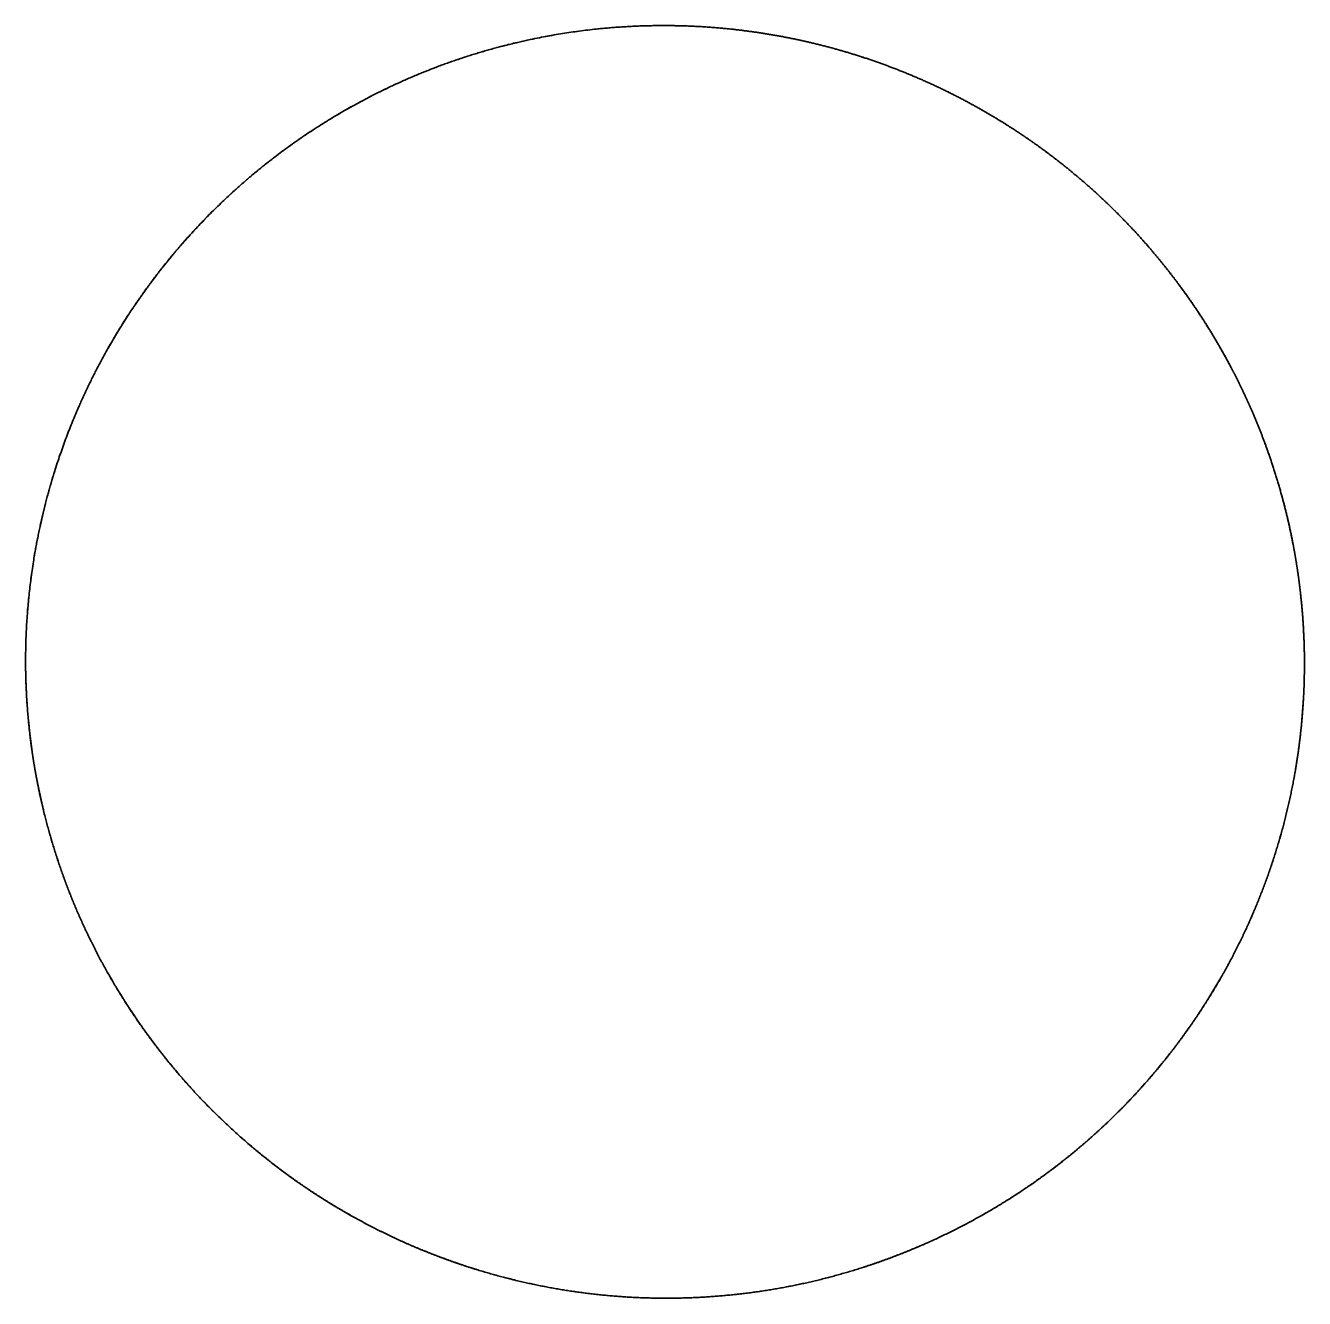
# Model space of a CAD drawing. Header units: millimetres. Extents: x 0 to 2650, y -1173 to 718.
# Drawn here: x 454.94 to 491.94, y -716.22 to -679.38 of the extents above; entities that cross this region are included whole.
import ezdxf

# ---------------------------------------------------------------- set-up
doc = ezdxf.new("R2010")
doc.units = ezdxf.units.MM
doc.layers.add('Blocks', color=7, linetype='Continuous')
doc.layers.add('Blocks$Inner', color=7, linetype='Continuous', lineweight=25, true_color=0x007f00)
doc.layers.add('Blocks$Outline', color=7, linetype='Continuous', lineweight=35, true_color=0xff3f3f)

# ---------------------------------------------------------------- blocks, each defined once
blk = doc.blocks.new('Balcony Lounge Bench Top')
at = {"layer": 'Blocks$Inner'}
blk.add_rational_spline([(393.801, -233.685), (393.274, -233.685), (392.745, -233.708), (392.215, -233.754), (391.913, -233.78), (391.61, -233.814), (391.309, -233.855), (391.009, -233.896), (390.71, -233.945), (390.414, -234), (389.821, -234.111), (389.236, -234.251), (388.659, -234.419), (388.083, -234.587), (387.514, -234.783), (386.953, -235.008), (386.673, -235.121), (386.395, -235.24), (386.119, -235.367), (385.843, -235.494), (385.568, -235.628), (385.299, -235.769), (384.223, -236.329), (383.215, -236.988), (382.275, -237.742), (381.805, -238.119), (381.351, -238.521), (380.916, -238.947), (380.698, -239.16), (380.485, -239.378), (380.278, -239.601), (380.072, -239.824), (379.872, -240.051), (379.678, -240.282), (378.901, -241.208), (378.22, -242.201), (377.635, -243.264), (377.342, -243.795), (377.073, -244.346), (376.834, -244.904), (376.595, -245.462), (376.384, -246.029), (376.202, -246.603), (375.837, -247.753), (375.584, -248.934), (375.447, -250.148)], [1.00000000083, 1.00000000083, 1.00000000083, 1.00000000083, 1.00000000083, 1.00000000083, 1.00000000083, 1.00000000083, 1.00000000083, 1.00000000083, 1.00000000083, 1.00000000083, 1.00000000083, 1.00000000083, 1.00000000083, 1.00000000083, 1.00000000083, 1.00000000083, 1.00000000083, 1.00000000083, 1.00000000083, 1.00000000083, 1.00000000083, 1.00000000083, 1.00000000083, 1.00000000083, 1.00000000083, 1.00000000083, 1.00000000083, 1.00000000083, 1.00000000083, 1.00000000083, 1.00000000083, 1.00000000083, 1.00000000083, 1.00000000083, 1.00000000082, 1.00000000082, 1.00000000082, 1.00000000082, 1.00000000082, 1.00000000082, 1.00000000082, 1.00000000055, 1.00000000027, 1], degree=3, knots=[317.813173, 317.813173, 317.813173, 317.813173, 320.135841, 320.135841, 320.135841, 321.470978, 321.470978, 321.470978, 322.799437, 322.799437, 322.799437, 325.441751, 325.441751, 325.441751, 328.084813, 328.084813, 328.084813, 329.414219, 329.414219, 329.414219, 330.74925, 330.74925, 330.74925, 336.045414, 336.045414, 336.045414, 338.700283, 338.700283, 338.700283, 340.034931, 340.034931, 340.034931, 341.361604, 341.361604, 341.361604, 346.65443, 346.65443, 346.65443, 349.320942, 349.320942, 349.320942, 351.968544, 351.968544, 351.968544, 357.274325, 357.274325, 357.274325, 357.274325], dxfattribs=at)
for points, knots in [([(412.045, -254.214), (412.113, -253.607), (412.151, -252.999), (412.159, -252.389), (412.167, -251.78), (412.145, -251.172), (412.093, -250.566), (411.99, -249.358), (411.772, -248.172), (411.437, -247.008), (411.269, -246.425), (411.07, -245.845), (410.846, -245.281), (410.623, -244.72), (410.373, -244.171), (410.096, -243.635), (409.819, -243.1), (409.518, -242.579), (409.191, -242.074), (408.862, -241.565), (408.508, -241.073), (408.13, -240.6), (407.377, -239.654), (406.539, -238.792), (405.617, -238.013), (405.157, -237.624), (404.68, -237.259), (404.184, -236.918), (403.935, -236.746), (403.68, -236.58), (403.423, -236.421), (403.166, -236.262), (402.906, -236.11), (402.641, -235.964), (401.588, -235.383), (400.489, -234.91), (399.343, -234.546), (399.056, -234.454), (398.768, -234.37), (398.477, -234.293), (398.184, -234.216), (397.889, -234.146), (397.593, -234.083), (397.005, -233.958), (396.411, -233.863), (395.813, -233.797), (395.145, -233.723), (394.474, -233.685), (393.801, -233.685)], [286.647507, 286.647507, 286.647507, 286.647507, 288.47785, 288.47785, 288.47785, 290.30436, 290.30436, 290.30436, 293.937791, 293.937791, 293.937791, 295.76793, 295.76793, 295.76793, 297.584038, 297.584038, 297.584038, 299.396074, 299.396074, 299.396074, 301.221463, 301.221463, 301.221463, 304.859702, 304.859702, 304.859702, 306.676503, 306.676503, 306.676503, 307.591906, 307.591906, 307.591906, 308.504571, 308.504571, 308.504571, 312.134137, 312.134137, 312.134137, 313.044523, 313.044523, 313.044523, 313.960097, 313.960097, 313.960097, 315.779703, 315.779703, 315.779703, 317.813173, 317.813173, 317.813173, 317.813173]), ([(375.331, -252.269), (375.333, -253.446), (375.447, -254.61), (375.782, -256.337), (375.921, -256.909), (376.251, -258.027), (376.441, -258.576), (376.871, -259.652), (377.112, -260.179), (377.643, -261.213), (377.934, -261.72), (378.883, -263.202), (379.599, -264.114), (380.793, -265.374), (381.211, -265.776), (382.089, -266.542), (382.551, -266.908), (383.97, -267.926), (384.97, -268.507), (386.547, -269.236), (387.087, -269.455), (388.191, -269.843), (388.75, -270.01), (390.439, -270.427), (391.582, -270.598), (393.065, -270.677), (393.389, -270.685), (393.713, -270.685)], [230.592352, 230.592352, 230.592352, 230.592352, 234.095612, 234.095612, 235.847242, 235.847242, 237.598872, 237.598872, 239.350502, 239.350502, 241.102132, 241.102132, 244.605392, 244.605392, 246.357022, 246.357022, 248.108652, 248.108652, 251.611912, 251.611912, 253.363542, 253.363542, 255.115172, 255.115172, 258.618432, 258.618432, 259.588709, 259.588709, 259.588709, 259.588709]), ([(402.06, -268.677), (402.11, -268.652), (402.148, -268.632), (402.186, -268.613), (403.258, -268.055), (404.267, -267.397), (405.212, -266.64), (405.685, -266.261), (406.139, -265.858), (406.573, -265.434), (407.004, -265.012), (407.414, -264.571), (407.802, -264.109), (408.191, -263.646), (408.557, -263.165), (408.899, -262.666), (409.243, -262.166), (409.565, -261.643), (409.857, -261.111), (410.442, -260.048), (410.918, -258.939), (411.286, -257.783), (411.47, -257.203), (411.626, -256.614), (411.753, -256.019), (411.88, -255.422), (411.977, -254.82), (412.045, -254.214)], [268.305462, 268.305462, 268.305462, 268.305462, 268.432908, 268.432908, 268.432908, 272.071728, 272.071728, 272.071728, 273.897478, 273.897478, 273.897478, 275.70985, 275.70985, 275.70985, 277.526255, 277.526255, 277.526255, 279.356667, 279.356667, 279.356667, 282.990514, 282.990514, 282.990514, 284.817124, 284.817124, 284.817124, 286.647507, 286.647507, 286.647507, 286.647507]), ([(393.713, -270.685), (393.94, -270.686), (394.167, -270.681), (394.394, -270.673), (394.695, -270.662), (394.995, -270.643), (395.295, -270.617), (396.494, -270.514), (397.671, -270.294), (398.827, -269.959), (399.118, -269.874), (399.406, -269.783), (399.692, -269.684), (399.978, -269.586), (400.263, -269.479), (400.544, -269.367), (401.056, -269.161), (401.557, -268.934), (402.06, -268.677)], [259.588709, 259.588709, 259.588709, 259.588709, 260.275342, 260.275342, 260.275342, 261.185804, 261.185804, 261.185804, 264.81565, 264.81565, 264.81565, 265.728376, 265.728376, 265.728376, 266.64391, 266.64391, 266.64391, 268.305462, 268.305462, 268.305462, 268.305462])]:
    blk.add_open_spline(points, degree=3, knots=knots, dxfattribs=at)
blk.add_open_spline([(375.447, -250.148), (375.367, -250.858), (375.329, -251.565), (375.331, -252.269)], degree=3, dxfattribs=at)
at = {"layer": 'Blocks$Outline'}
blk.add_rational_spline([(375.447, -250.148), (375.584, -248.934), (375.837, -247.753), (376.202, -246.603), (376.384, -246.029), (376.595, -245.462), (376.834, -244.904), (377.073, -244.346), (377.342, -243.795), (377.635, -243.264), (378.22, -242.201), (378.901, -241.208), (379.678, -240.282), (379.872, -240.051), (380.072, -239.824), (380.278, -239.601), (380.485, -239.378), (380.698, -239.16), (380.916, -238.947), (381.351, -238.521), (381.805, -238.119), (382.275, -237.742), (383.215, -236.988), (384.223, -236.329), (385.299, -235.769), (385.568, -235.628), (385.843, -235.494), (386.119, -235.367), (386.395, -235.24), (386.673, -235.121), (386.953, -235.008), (387.514, -234.783), (388.083, -234.587), (388.659, -234.419), (389.236, -234.251), (389.821, -234.111), (390.414, -234), (390.71, -233.945), (391.009, -233.896), (391.309, -233.855), (391.61, -233.814), (391.913, -233.78), (392.215, -233.754), (392.745, -233.708), (393.274, -233.685), (393.801, -233.685), (394.474, -233.685), (395.145, -233.723), (395.813, -233.797), (396.411, -233.863), (397.005, -233.958), (397.593, -234.083), (397.889, -234.146), (398.184, -234.216), (398.477, -234.293), (398.768, -234.37), (399.056, -234.454), (399.343, -234.546), (400.489, -234.91), (401.588, -235.383), (402.641, -235.964), (402.906, -236.11), (403.166, -236.262), (403.423, -236.421), (403.68, -236.58), (403.935, -236.746), (404.184, -236.918), (404.68, -237.259), (405.157, -237.624), (405.617, -238.013), (406.539, -238.792), (407.377, -239.654), (408.13, -240.6), (408.508, -241.073), (408.862, -241.565), (409.191, -242.074), (409.518, -242.579), (409.819, -243.1), (410.096, -243.635), (410.373, -244.171), (410.623, -244.72), (410.846, -245.281), (411.07, -245.845), (411.269, -246.425), (411.437, -247.008), (411.772, -248.172), (411.99, -249.358), (412.093, -250.566), (412.145, -251.172), (412.167, -251.78), (412.159, -252.389), (412.151, -252.999), (412.113, -253.607), (412.045, -254.214), (411.977, -254.82), (411.88, -255.422), (411.753, -256.019), (411.626, -256.614), (411.47, -257.203), (411.286, -257.783), (410.918, -258.939), (410.442, -260.048), (409.857, -261.111), (409.565, -261.643), (409.243, -262.166), (408.899, -262.666), (408.557, -263.165), (408.191, -263.646), (407.802, -264.109), (407.414, -264.571), (407.004, -265.012), (406.573, -265.434), (406.139, -265.858), (405.685, -266.261), (405.212, -266.64), (404.267, -267.397), (403.258, -268.055), (402.186, -268.613), (402.148, -268.632), (402.11, -268.652), (402.06, -268.677), (401.557, -268.934), (401.056, -269.161), (400.544, -269.367), (400.263, -269.479), (399.978, -269.586), (399.692, -269.684), (399.406, -269.783), (399.118, -269.874), (398.827, -269.959), (397.671, -270.294), (396.494, -270.514), (395.295, -270.617), (394.995, -270.643), (394.695, -270.662), (394.394, -270.673), (394.167, -270.681), (393.94, -270.686), (393.713, -270.685), (393.389, -270.685), (393.065, -270.677), (391.582, -270.598), (390.439, -270.427), (388.75, -270.01), (388.191, -269.843), (387.087, -269.455), (386.547, -269.236), (384.97, -268.507), (383.97, -267.926), (382.551, -266.908), (382.089, -266.542), (381.211, -265.776), (380.793, -265.374), (379.599, -264.114), (378.883, -263.202), (377.934, -261.72), (377.643, -261.213), (377.112, -260.179), (376.871, -259.652), (376.441, -258.576), (376.251, -258.027), (375.921, -256.909), (375.782, -256.337), (375.447, -254.61), (375.333, -253.446), (375.331, -252.269), (375.329, -251.565), (375.367, -250.858), (375.447, -250.148)], [0.999999999168, 0.999999999442, 0.999999999716, 0.99999999999, 0.99999999999, 0.999999999991, 0.999999999991, 0.999999999992, 0.999999999992, 0.999999999993, 0.999999999993, 0.999999999994, 0.999999999995, 0.999999999995, 0.999999999995, 0.999999999996, 0.999999999996, 0.999999999996, 0.999999999996, 0.999999999996, 0.999999999997, 0.999999999997, 0.999999999998, 0.999999999998, 0.999999999998, 0.999999999999, 0.999999999999, 0.999999999999, 0.999999999999, 0.999999999999, 0.999999999999, 0.999999999999, 0.999999999999, 0.999999999999, 1, 1, 1, 1, 1, 1, 1, 1, 1, 1, 1, 1, 1, 1, 1, 1, 1, 1, 1, 1, 1, 1, 1, 1, 1, 1, 1, 1, 1, 1, 1, 1, 1, 1, 1, 1, 1, 1, 1, 1, 1, 1, 1, 1, 1, 1, 1, 1, 1, 1, 1, 1, 1, 1, 1, 1, 1, 1, 1, 1, 1, 1, 1, 1, 1, 1, 1, 1, 1, 1, 1, 1, 1, 1, 1, 1, 1, 1, 1, 1, 1, 1, 1, 1, 1, 1, 1, 1, 1, 1, 1, 1, 1, 1, 1, 1, 1, 1, 1, 1, 1, 1, 1, 1, 1, 1, 1, 1, 1, 1, 1, 1, 1, 1, 1, 1, 1, 1, 1, 1, 1, 1, 1, 1, 1, 1, 1, 1, 1, 1, 1, 1, 1, 1, 1], degree=3, knots=[-357.274325, -357.274325, -357.274325, -357.274325, -351.968544, -351.968544, -351.968544, -349.320942, -349.320942, -349.320942, -346.65443, -346.65443, -346.65443, -341.361604, -341.361604, -341.361604, -340.034931, -340.034931, -340.034931, -338.700283, -338.700283, -338.700283, -336.045414, -336.045414, -336.045414, -330.74925, -330.74925, -330.74925, -329.414219, -329.414219, -329.414219, -328.084813, -328.084813, -328.084813, -325.441751, -325.441751, -325.441751, -322.799437, -322.799437, -322.799437, -321.470978, -321.470978, -321.470978, -320.135841, -320.135841, -320.135841, -317.813173, -317.813173, -317.813173, -315.779703, -315.779703, -315.779703, -313.960097, -313.960097, -313.960097, -313.044523, -313.044523, -313.044523, -312.134137, -312.134137, -312.134137, -308.504571, -308.504571, -308.504571, -307.591906, -307.591906, -307.591906, -306.676503, -306.676503, -306.676503, -304.859702, -304.859702, -304.859702, -301.221463, -301.221463, -301.221463, -299.396074, -299.396074, -299.396074, -297.584038, -297.584038, -297.584038, -295.76793, -295.76793, -295.76793, -293.937791, -293.937791, -293.937791, -290.30436, -290.30436, -290.30436, -288.47785, -288.47785, -288.47785, -286.647507, -286.647507, -286.647507, -284.817124, -284.817124, -284.817124, -282.990514, -282.990514, -282.990514, -279.356667, -279.356667, -279.356667, -277.526255, -277.526255, -277.526255, -275.70985, -275.70985, -275.70985, -273.897478, -273.897478, -273.897478, -272.071728, -272.071728, -272.071728, -268.432908, -268.432908, -268.432908, -268.305462, -268.305462, -268.305462, -266.64391, -266.64391, -266.64391, -265.728376, -265.728376, -265.728376, -264.81565, -264.81565, -264.81565, -261.185804, -261.185804, -261.185804, -260.275342, -260.275342, -260.275342, -259.588709, -259.588709, -259.588709, -258.618432, -258.618432, -255.115172, -255.115172, -253.363542, -253.363542, -251.611912, -251.611912, -248.108652, -248.108652, -246.357022, -246.357022, -244.605392, -244.605392, -241.102132, -241.102132, -239.350502, -239.350502, -237.598872, -237.598872, -235.847242, -235.847242, -234.095612, -234.095612, -230.592352, -230.592352, -230.592352, -227.494041, -227.494041, -227.494041, -227.494041], dxfattribs=at)

msp = doc.modelspace()

# ---------------------------------------------------------------- block references
at = {"layer": 'Blocks', "rotation": 270.0000000000026}
msp.add_blockref('Balcony Lounge Bench Top', (725.626, -304.048), dxfattribs=at)

doc.saveas('drawing.dxf')
